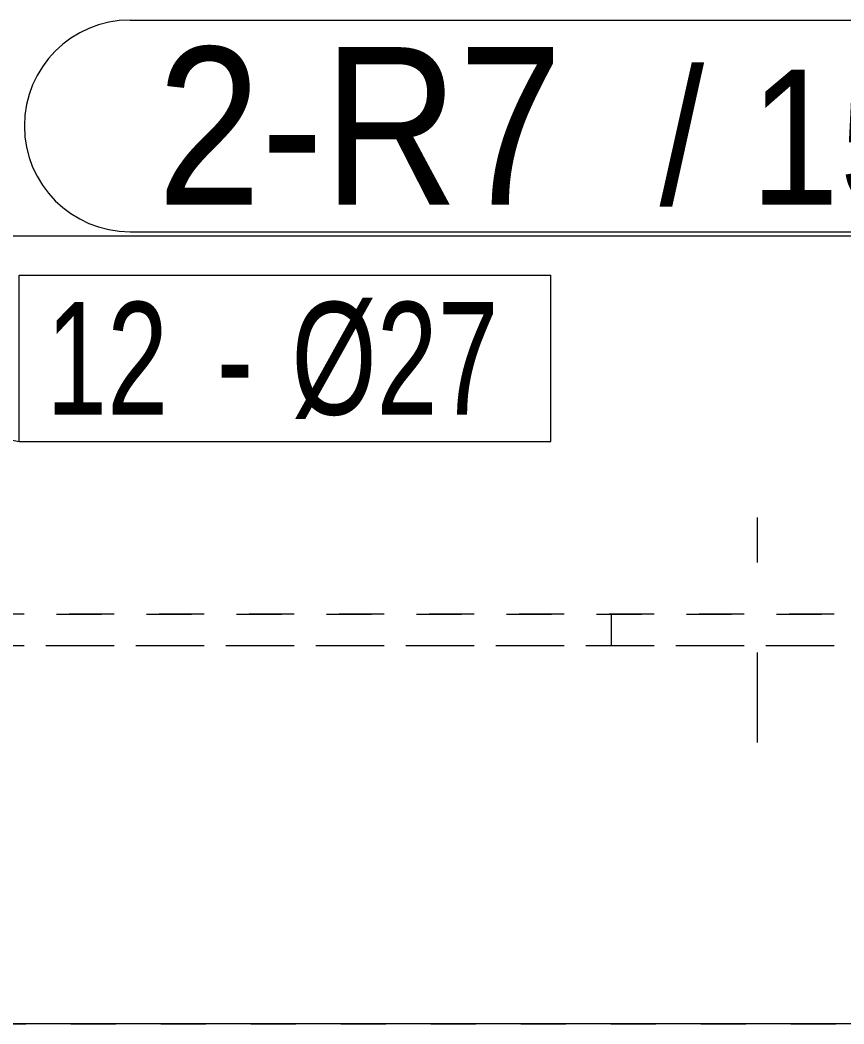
# Model space of a CAD drawing. Header units: millimetres. Extents: x 2 to 825, y 1 to 579.
# Drawn here: x 83.91 to 102.21, y 450.08 to 472.38 of the extents above; entities that cross this region are included whole.
import ezdxf

# ---------------------------------------------------------------- set-up
doc = ezdxf.new("R2010")
doc.units = ezdxf.units.MM
for name, pattern in [('XKITLINE00', [0]), ('XKITLINE01', [4, 1, -1, 1, -1]), ('XKITLINE02', [4, 2, -2])]:
    doc.linetypes.add(name, pattern=pattern)
for name, color, linetype, lineweight in [('Bolt', 3, 'Continuous', 0), ('BoltMark', 7, 'Continuous', 0), ('Part', 2, 'Continuous', 0), ('PartMark', 7, 'Continuous', 0)]:
    doc.layers.add(name, color=color, linetype=linetype, lineweight=lineweight)
doc.styles.add('ARIAL', font='ARIAL.TTF')
doc.styles.add('ARIAL_NARROW', font='ARIALN.TTF')

# ---------------------------------------------------------------- blocks, each defined once
blk = doc.blocks.new('*A50')
at = {"layer": 'Bolt', "color": 3, "linetype": 'XKITLINE02', "lineweight": 0}
for p, q in [((100.296, 456.328), (100.296, 461.328)), ((97.046, 458.478), (97.046, 459.178))]:
    blk.add_line(p, q, dxfattribs=at)
blk = doc.blocks.new('*A68')
at = {"layer": 'Part', "color": 2, "linetype": 'XKITLINE00', "lineweight": 0}
for p, q in [((225.48, 467.578), (82.399, 467.578)), ((225.48, 450.078), (82.399, 450.078))]:
    blk.add_line(p, q, dxfattribs=at)
at = {"layer": 'Part', "color": 7, "linetype": 'XKITLINE01', "lineweight": 0}
for p, q in [((78.718, 459.178), (225.48, 459.178)), ((225.48, 458.478), (78.718, 458.478))]:
    blk.add_line(p, q, dxfattribs=at)
blk = doc.blocks.new('*A90')
at = {"layer": 'Part', "color": 7, "linetype": 'XKITLINE01', "lineweight": 0}
for p, q in [((142.479, 467.578), (75.036, 467.578)), ((141.998, 459.178), (75.172, 459.178)), ((141.998, 458.478), (75.172, 458.478)), ((75.036, 450.078), (142.479, 450.078))]:
    blk.add_line(p, q, dxfattribs=at)
blk = doc.blocks.new('*A207')
at = {"layer": 'BoltMark', "color": 7, "linetype": 'XKITLINE00', "lineweight": 0}
for p, q in [((83.888, 466.714), (95.704, 466.714)), ((83.888, 463.014), (83.888, 466.714)), ((95.704, 463.014), (95.704, 466.714)), ((80.024, 463.828), (83.888, 463.014)), ((83.888, 463.014), (95.704, 463.014))]:
    blk.add_line(p, q, dxfattribs=at)
at = {"layer": 'BoltMark', "color": 3, "style": 'ARIAL_NARROW', "width": 0.85}
for s, p in [('12', (84.488, 463.614)), ('Ø27', (89.937, 463.614)), ('-', (88.277, 463.614))]:
    blk.add_text(s, height=2.5, dxfattribs=at).set_placement(p)
blk = doc.blocks.new('*A214')
at = {"layer": 'PartMark', "color": 7, "linetype": 'XKITLINE00', "lineweight": 0}
for p, q in [((86.352, 472.378), (107.405, 472.378)), ((86.352, 467.678), (107.405, 467.678))]:
    blk.add_line(p, q, dxfattribs=at)
for centre, start, end in [((86.352, 470.028), 90, 270), ((107.405, 470.028), 270, 90)]:
    blk.add_arc(centre, 2.35, start, end, dxfattribs=at)
at = {"layer": 'PartMark', "color": 1, "style": 'ARIAL', "width": 0.85}
blk.add_text('2-R7', height=3.5, dxfattribs=at).set_placement((86.952, 468.278))
at = {"layer": 'PartMark', "color": 3, "style": 'ARIAL', "width": 0.85}
for s, p in [('/', (98.118, 468.278)), ('154', (100.129, 468.278))]:
    blk.add_text(s, height=3, dxfattribs=at).set_placement(p)

msp = doc.modelspace()

# ---------------------------------------------------------------- block references
at = {"lineweight": 0}
for name in ['*A214', '*A90', '*A207', '*A50']:
    msp.add_blockref(name, (0, 0), dxfattribs=at)
at = {"layer": 'Part', "lineweight": 0}
msp.add_blockref('*A68', (0, 0), dxfattribs=at)

doc.saveas('drawing.dxf')
